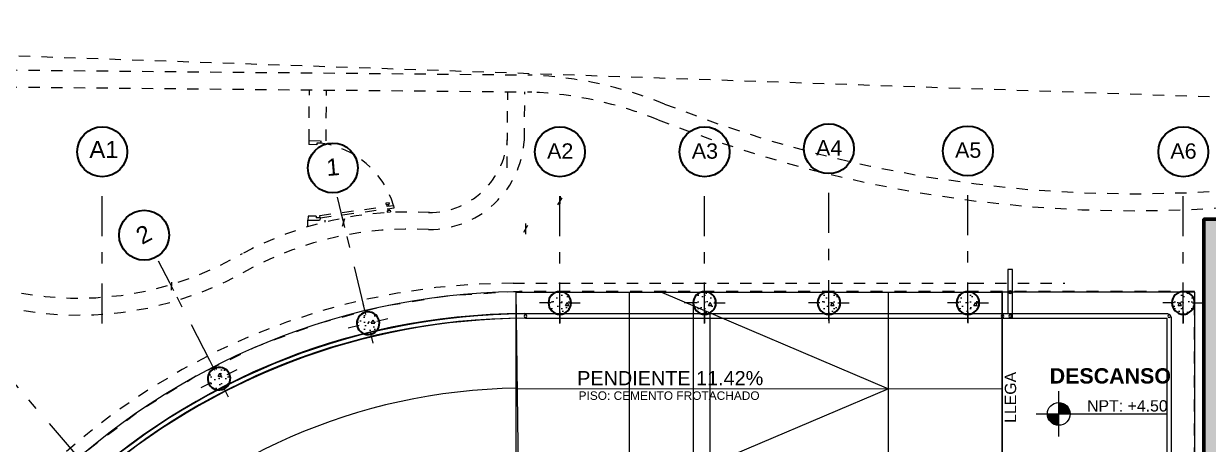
# Model space of a CAD drawing. Header units: metres. Extents: x 28 to 239, y -1 to 113.
# Drawn here: x 44.1 to 54.53, y 94.97 to 98.67 of the extents above; entities that cross this region are included whole.
import ezdxf

# ---------------------------------------------------------------- set-up
doc = ezdxf.new("R2010")
doc.units = ezdxf.units.M
for name, pattern in [('Dashed', [0.211667, 0.105833, -0.105833]), ('DASHED2', [0.375, 0.25, -0.125]), ('Dot & Dashed', [0.670278, 0.352778, -0.176389, 0, -0.141111])]:
    doc.linetypes.add(name, pattern=pattern)
for name, color, linetype, lineweight, true_color in [('Annotation - Text_Pen_No__167', 7, 'Continuous', 13, 0x6a6a6a), ('Dimensioning - General_Pen_No__167', 7, 'Continuous', 13, 0x6a6a6a), ('Interior - Furniture _Pen_No__167', 7, 'Continuous', 13, 0x6a6a6a), ('Structural - Bearing_Pen_No__167', 7, 'Continuous', 13, 0x6a6a6a), ('Structural - Bearing_Pen_No__4', 7, 'Continuous', 20, 0x029e21), ('Structural - Bearing_Pen_No__87', 7, 'Continuous', 20, 0x6a6a6a)]:
    doc.layers.add(name, color=color, linetype=linetype, lineweight=lineweight, true_color=true_color)
for name, color, linetype, lineweight in [('COLUMNAS 50', 32, 'Continuous', 70), ('Drawing & Figure_Pen_No__122', 9, 'Continuous', 13), ('Drawing & Figure_Pen_No__7', 7, 'Continuous', 35), ('GRAFO 0 BLANCO', 7, 'Continuous', 0), ('Interior - Stair & Railing_Pen_No__122', 9, 'Continuous', 13), ('Muros el', 144, 'Continuous', 60), ('Proyeccciones', 1, 'DASHED2', 18), ('Structural - Bearing_Pen_No__122', 9, 'Continuous', 13), ('Structural - Bearing_Pen_No__21', 7, 'Continuous', 35)]:
    doc.layers.add(name, color=color, linetype=linetype, lineweight=lineweight)
doc.layers.add('Dimensioning - General', color=7, linetype='Continuous')
doc.layers.add('Interior - Furniture', color=7, linetype='Continuous')
doc.styles.add('GENERATED_STYLE_1', font='arialbd.ttf')
doc.styles.add('GENERATED_STYLE_2', font='arial.ttf')
pattern_1 = [(0, (21.2387, 92.2913), (0, 0.3117692), [0.03, -0.15]), (0, (21.3287, 92.44717), (0, 0.3117692), [0.03, -0.15]), (60, (21.2387, 92.2913), (-0.27, 0.1558846), [0.03, -0.15]), (60, (21.4187, 92.2913), (-0.27, 0.1558846), [0.03, -0.15]), (120, (21.2687, 92.2913), (0.27, 0.1558846), [0.03, -0.15]), (120, (21.4487, 92.2913), (0.27, 0.1558846), [0.03, -0.15]), (0, (21.23869, 92.32129), (0, 0.06), [0, -0.06, 0, -0.09]), (45, (21.26869, 92.32129), (-0.04242641, 0.04242641), [0, -0.045, 0, -0.075])]

# ---------------------------------------------------------------- blocks, each defined once
blk = doc.blocks.new('Straight Ramp 23[11]', base_point=(27.195, 3.165))
at = {"layer": 'Interior - Furniture _Pen_No__167', "color": 251, "linetype": 'Continuous', "lineweight": 13, "true_color": 0x6a6a6a}
for p, q in [((27.195, 4.015), (27.195, 2.315)), ((27.195, 4.015), (31.479, 4.014)), ((28.195, 2.315), (28.195, 4.015)), ((28.479, 4.015), (30.479, 3.164)), ((30.479, 2.314), (30.479, 4.014)), ((31.479, 4.014), (31.479, 2.314)), ((27.195, 3.165), (31.479, 3.164)), ((30.479, 3.164), (28.479, 2.315)), ((27.195, 2.315), (31.479, 2.314))]:
    blk.add_line(p, q, dxfattribs=at)
blk = doc.blocks.new('Curved Ramp 23[46]', base_point=(27.282, -2.011))
at = {"layer": 'Interior - Furniture _Pen_No__167', "color": 251, "linetype": 'Continuous', "lineweight": 13, "true_color": 0x6a6a6a}
blk.add_line((27.22, 2.319), (27.195, 4.019), dxfattribs=at)
for radius in [6.03, 5.18]:
    blk.add_arc((27.282, -2.011), radius, 90.8286, 269.9996, dxfattribs=at)
blk = doc.blocks.new('Level Dimension_4', base_point=(10.951, 9.071))
at = {"layer": 'Dimensioning - General_Pen_No__167', "linetype": 'Continuous', "lineweight": 13, "true_color": 0x6a6a6a}
for points in [[(10.951, 9.071), (11.051, 9.071), (11.044, 9.109), (11.022, 9.142), (10.99, 9.163), (10.951, 9.171)], [(10.951, 9.071), (10.851, 9.071), (10.859, 9.033), (10.881, 9), (10.913, 8.978), (10.951, 8.971)]]:
    blk.add_hatch(color=251, dxfattribs=at).paths.add_polyline_path(points)
at = {"layer": 'Dimensioning - General_Pen_No__167', "color": 251, "linetype": 'Continuous', "lineweight": 13, "true_color": 0x6a6a6a}
for p, q in [((10.951, 8.871), (10.951, 9.271)), ((10.751, 9.071), (11.9, 9.071))]:
    blk.add_line(p, q, dxfattribs=at)
blk.add_circle((10.951, 9.071), 0.1, dxfattribs=at)
at = {"layer": 'Dimensioning - General_Pen_No__167', "color": 251, "lineweight": 13, "true_color": 0x6a6a6a, "insert": (11.201, 9.091), "char_height": 0.1, "attachment_point": 7, "style": 'GENERATED_STYLE_1'}
blk.add_mtext('\\A1;{\\pql;\\fArial|b0|i0|c0|p34;NPT: +4.50}', dxfattribs=at)
blk = doc.blocks.new('SWSW')
at = {"layer": 'Proyeccciones', "color": 165, "linetype": 'DASHED2', "lineweight": 9, "ltscale": 0.4, "true_color": 0x5e67af}
for p, q in [((-19.557, 5.008), (-13.121, 4.947)), ((-19.559, 4.858), (-13.123, 4.797)), ((-15.086, 4.368), (-15.082, 4.815)), ((-14.936, 4.366), (-14.932, 4.814)), ((-13.341, 4.128), (-13.334, 4.799)), ((-13.188, 4.377), (-13.184, 4.798)), ((-15.088, 4.368), (-14.936, 4.366)), ((-15.088, 4.368), (-15.088, 4.333)), ((-15.088, 4.347), (-15.088, 4.333)), ((-15.018, 4.332), (-15.088, 4.333)), ((-15.018, 4.346), (-15.018, 4.332)), ((-14.983, 4.346), (-15.018, 4.346)), ((-14.983, 4.367), (-14.983, 4.346)), ((-14.992, 3.708), (-14.34, 3.797)), ((-14.989, 3.688), (-14.337, 3.776)), ((-14.407, 3.82), (-14.379, 3.824)), ((-14.405, 3.806), (-14.407, 3.82)), ((-14.405, 3.806), (-14.377, 3.81)), ((-14.396, 3.789), (-14.398, 3.807)), ((-14.393, 3.769), (-14.391, 3.751)), ((-14.382, 3.791), (-14.384, 3.809)), ((-14.377, 3.81), (-14.379, 3.824)), ((-14.377, 3.753), (-14.379, 3.771)), ((-14.337, 3.776), (-14.34, 3.797)), ((-14.337, 3.776), (-14.34, 3.797)), ((-14.337, 3.776), (-14.34, 3.797)), ((-15.094, 3.703), (-15.095, 3.668)), ((-15.095, 3.609), (-15.095, 3.668)), ((-15.095, 3.668), (-14.945, 3.666)), ((-15.024, 3.702), (-15.094, 3.703)), ((-15.024, 3.702), (-15.024, 3.688)), ((-14.989, 3.688), (-15.024, 3.688)), ((-14.989, 3.688), (-14.992, 3.708)), ((-14.989, 3.688), (-14.99, 3.667)), ((-14.945, 3.649), (-14.945, 3.666)), ((-14.398, 3.75), (-14.37, 3.754)), ((-14.398, 3.75), (-14.396, 3.737)), ((-14.396, 3.737), (-14.368, 3.74)), ((-14.37, 3.754), (-14.368, 3.74))]:
    blk.add_line(p, q, dxfattribs=at)
for centre, radius, start, end in [((-13.281, 1.428), 3.522, 67.8665, 87.4073), ((-13.281, 1.428), 3.372, 67.856, 87.3613), ((-7.812, 15.123), 11.224, 248.3486, 286.9815), ((-7.812, 15.123), 11.374, 248.3453, 286.9823), ((-14.03, 4.427), 0.843, 269.8456, 2.3311), ((-14.03, 4.427), 0.693, 269.8456, 2.3311), ((-15.084, 3.577), 0.775, 16.5062, 82.5508), ((-17.118, 5.825), 2.996, 226.321, 300.5586), ((-17.118, 5.825), 2.846, 227.6162, 300.5586), ((-14.202, 0.607), 3.132, 86.7295, 118.3129), ((-14.202, 0.607), 2.982, 86.7295, 118.3129)]:
    blk.add_arc(centre, radius, start, end, dxfattribs=at)

msp = doc.modelspace()

# ---------------------------------------------------------------- hatches: boundary and pattern name
at = {"layer": 'GRAFO 0 BLANCO'}
h = msp.add_hatch(dxfattribs=at)
h.set_pattern_fill('AR-CONC', color=251, scale=0.03)
h.set_pattern_definition([(50, (-189.03864, 132.16015), (0.21517805, -0.01882564), [0.0225, -0.2475]), (355, (-189.03864, 132.16015), (-0.0416254, 0.22565764), [0.018, -0.198]), (100.451444, (-189.0207, 132.15858), (0.17355265, 0.206832), [0.01912206, -0.21034263]), (46.1842, (-189.03864, 132.22015), (0.3201724, -0.04965578), [0.03375, -0.37125]), (96.63564, (-189.01196, 132.216), (0.2803986, 0.29223558), [0.0286831, -0.31551413]), (351.18416, (-189.03864, 132.22015), (0.2803986, 0.29223558), [0.027, -0.297]), (21, (-189.00864, 132.20515), (0.17907212, -0.12078567), [0.0225, -0.2475]), (326, (-189.00864, 132.20515), (0.0729946, 0.21754501), [0.018, -0.198]), (71.451445, (-188.99372, 132.19509), (0.25206671, 0.09675935), [0.01912206, -0.21034263]), (37.5, (-189.03864, 132.16015), (0.003647957, 0.099868156), [0, -0.1956, 0, -0.201, 0, -0.19875]), (7.5, (-189.03864, 132.16015), (0.07892086, 0.118323514), [0, -0.1146, 0, -0.1911, 0, -0.07575]), (327.5, (-189.10554, 132.16015), (0.16014673, -0.006766462), [0, -0.075, 0, -0.234, 0, -0.3105]), (317.5, (-189.13554, 132.16015), (0.17495585, 0.030031495), [0, -0.0975, 0, -0.1554, 0, -0.2205])])
h.paths.add_polyline_path([(88.195, 95.988), (81.791, 95.998), (81.791, 97.379), (81.548, 97.379), (81.548, 96.497), (61.396, 96.497), (61.396, 97.829), (61.146, 97.829), (61.146, 96.949), (54.496, 96.949), (54.496, 93.269), (61.396, 93.274), (61.146, 93.519), (54.746, 93.519), (54.746, 96.699), (61.146, 96.699), (61.146, 96.097), (61.146, 93.519), (61.396, 93.274), (61.396, 96.096), (81.545, 96.095), (81.548, 95.848), (81.548, 95.848), (81.547, 94.598), (81.797, 94.598), (81.798, 95.747), (88.195, 95.738)])
h.paths.add_polyline_path([(81.797, 94.598), (81.547, 94.598), (81.546, 93.524), (81.796, 93.524)], flags=17)
h.paths.add_polyline_path([(82.898, 93.524), (81.898, 93.524), (81.898, 93.274), (82.898, 93.274)], flags=17)
h.paths.add_polyline_path([(84.873, 93.524), (83.148, 93.524), (83.148, 93.274), (84.873, 93.274)], flags=17)
h.paths.add_polyline_path([(88.445, 94.598), (88.195, 94.598), (88.195, 93.524), (85.123, 93.524), (85.123, 93.348), (88.445, 93.348)])
h.paths.add_polyline_path([(88.445, 95.737), (88.195, 95.737), (88.195, 94.848), (88.445, 94.848)])
h.paths.add_polyline_path([(88.445, 93.348), (85.123, 93.348), (85.123, 93.274), (88.445, 93.274)])
at = {"layer": 'Structural - Bearing_Pen_No__122', "linetype": 'Continuous', "lineweight": 13}
h = msp.add_hatch(dxfattribs=at)
h.set_pattern_fill('STRUCTURAL_CONCRETE', color=9, style=0, pattern_type=2)
h.set_pattern_definition(pattern_1)
h.paths.add_polyline_path([(48.72, 96.212, 0.414214), (48.82, 96.112, 0.414214), (48.92, 96.212, 0.414214), (48.82, 96.312, 0.414214)])
h = msp.add_hatch(dxfattribs=at)
h.set_pattern_fill('STRUCTURAL_CONCRETE', color=9, style=0, pattern_type=2)
h.set_pattern_definition(pattern_1)
h.paths.add_polyline_path([(49.996, 96.212, 0.414214), (50.096, 96.112, 0.414214), (50.196, 96.212, 0.414214), (50.096, 96.312, 0.414214)])
h = msp.add_hatch(dxfattribs=at)
h.set_pattern_fill('STRUCTURAL_CONCRETE', color=9, style=0, pattern_type=2)
h.set_pattern_definition(pattern_1)
h.paths.add_polyline_path([(51.091, 96.212, 0.414214), (51.191, 96.112, 0.414214), (51.291, 96.212, 0.414214), (51.191, 96.312, 0.414214)])
h = msp.add_hatch(dxfattribs=at)
h.set_pattern_fill('STRUCTURAL_CONCRETE', color=9, style=0, pattern_type=2)
h.set_pattern_definition(pattern_1)
h.paths.add_polyline_path([(52.316, 96.212, 0.414214), (52.416, 96.112, 0.414214), (52.516, 96.212, 0.414214), (52.416, 96.312, 0.414214)])
h = msp.add_hatch(dxfattribs=at)
h.set_pattern_fill('STRUCTURAL_CONCRETE', color=9, style=0, pattern_type=2)
h.set_pattern_definition(pattern_1)
h.paths.add_polyline_path([(54.214, 96.212, 0.414214), (54.314, 96.112, 0.414214), (54.414, 96.212, 0.414214), (54.314, 96.312, 0.414214)])
h = msp.add_hatch(dxfattribs=at)
h.set_pattern_fill('STRUCTURAL_CONCRETE', color=9, style=0, pattern_type=2)
h.set_pattern_definition(pattern_1)
h.paths.add_polyline_path([(47.033, 96.009, 0.414214), (47.154, 95.935, 0.414214), (47.227, 96.056, 0.414214), (47.107, 96.129, 0.414214)])
h = msp.add_hatch(dxfattribs=at)
h.set_pattern_fill('STRUCTURAL_CONCRETE', color=9, style=0, pattern_type=2)
h.set_pattern_definition(pattern_1)
h.paths.add_polyline_path([(45.728, 95.498, 0.414214), (45.863, 95.455, 0.414214), (45.906, 95.59, 0.414214), (45.772, 95.633, 0.414214)])

# ---------------------------------------------------------------- linework, layer by layer
at = {"layer": 'COLUMNAS 50', "linetype": 'Continuous'}
msp.add_line((54.5, 95.759), (54.5, 95.759), dxfattribs=at)
at = {"layer": 'Dimensioning - General_Pen_No__167', "color": 251, "linetype": 'Continuous', "lineweight": 13, "true_color": 0x6a6a6a}
for p, q in [((48.803, 97.077), (48.842, 97.138)), ((48.82, 97.061), (48.825, 97.154)), ((46.926, 96.877), (46.904, 96.968)), ((46.905, 96.888), (46.925, 96.957)), ((48.503, 96.834), (48.539, 96.896)), ((48.521, 96.818), (48.521, 96.912)), ((45.42, 96.317), (45.377, 96.401)), ((45.397, 96.323), (45.4, 96.395))]:
    msp.add_line(p, q, dxfattribs=at)
at = {"layer": 'Drawing & Figure_Pen_No__122', "color": 9, "linetype": 'Dot & Dashed', "lineweight": 13}
for p, q in [((51.191, 96.058), (51.191, 97.311)), ((52.416, 96.038), (52.416, 97.291)), ((44.788, 96.03), (44.788, 97.284)), ((48.821, 96.03), (48.821, 97.284)), ((50.096, 96.03), (50.096, 97.284)), ((54.314, 96.03), (54.314, 97.284)), ((47.093, 96.186), (46.861, 97.144)), ((45.735, 95.704), (45.284, 96.581)), ((44.553, 94.881), (43.909, 95.627))]:
    msp.add_line(p, q, dxfattribs=at)
at = {"layer": 'Drawing & Figure_Pen_No__7', "color": 7, "linetype": 'Continuous', "lineweight": 35}
for centre in [(44.788, 97.544), (48.821, 97.544), (50.096, 97.544), (51.191, 97.571), (52.416, 97.551), (54.314, 97.544), (46.82, 97.401), (45.157, 96.808)]:
    msp.add_circle(centre, 0.22, dxfattribs=at)
at = {"layer": 'Interior - Stair & Railing_Pen_No__122', "color": 9, "linetype": 'Continuous', "lineweight": 13}
for p, q in [((52.808, 96.506), (52.768, 96.506)), ((52.768, 96.506), (52.768, 96.306)), ((52.808, 96.506), (52.768, 96.506)), ((52.768, 96.506), (52.768, 96.306)), ((52.808, 96.506), (52.768, 96.506)), ((52.768, 96.506), (52.768, 96.306)), ((52.808, 96.306), (52.808, 96.506)), ((52.808, 96.306), (52.808, 96.506)), ((52.808, 96.306), (52.808, 96.506)), ((52.768, 96.306), (52.768, 96.161)), ((52.768, 96.306), (52.768, 96.161)), ((52.768, 96.306), (52.768, 96.161)), ((52.768, 96.306), (52.768, 96.165)), ((52.808, 96.306), (52.768, 96.306)), ((52.808, 96.161), (52.808, 96.306)), ((52.808, 96.161), (52.808, 96.306)), ((52.808, 96.161), (52.808, 96.306)), ((52.808, 96.165), (52.808, 96.306)), ((52.768, 96.165), (52.768, 96.148)), ((52.768, 96.161), (52.768, 96.148)), ((52.768, 96.161), (52.768, 96.148)), ((52.768, 96.161), (52.768, 96.148)), ((52.768, 96.148), (52.768, 96.145)), ((52.768, 96.148), (52.768, 96.145)), ((52.768, 96.148), (52.768, 96.145)), ((52.768, 96.148), (52.768, 96.145)), ((52.768, 96.145), (52.768, 96.122)), ((52.768, 96.145), (52.768, 96.122)), ((52.768, 96.145), (52.768, 96.122)), ((52.768, 96.145), (52.768, 96.123)), ((52.808, 96.148), (52.808, 96.165)), ((52.808, 96.148), (52.808, 96.161)), ((52.808, 96.148), (52.808, 96.161)), ((52.808, 96.148), (52.808, 96.161)), ((52.808, 96.145), (52.808, 96.148)), ((52.808, 96.145), (52.808, 96.148)), ((52.808, 96.145), (52.808, 96.148)), ((52.808, 96.145), (52.808, 96.148)), ((52.808, 96.122), (52.808, 96.145)), ((52.808, 96.122), (52.808, 96.145)), ((52.808, 96.122), (52.808, 96.145)), ((52.808, 96.121), (52.808, 96.145)), ((48.518, 96.116), (48.506, 96.116)), ((48.506, 96.116), (48.506, 96.116)), ((48.518, 96.116), (48.506, 96.116)), ((48.506, 96.116), (48.506, 96.116)), ((48.518, 96.116), (48.506, 96.116)), ((48.506, 96.116), (48.506, 96.116)), ((48.518, 96.116), (48.506, 96.116)), ((48.506, 96.116), (48.506, 96.116)), ((48.518, 96.116), (48.506, 96.116)), ((48.506, 96.116), (48.506, 96.116)), ((48.518, 96.116), (48.506, 96.116)), ((48.506, 96.116), (48.506, 96.116)), ((48.518, 96.116), (48.506, 96.116)), ((48.506, 96.116), (48.506, 96.116)), ((48.518, 96.116), (48.506, 96.116)), ((48.506, 96.116), (48.506, 96.116)), ((48.543, 96.116), (48.518, 96.116)), ((48.543, 96.116), (48.518, 96.116)), ((48.543, 96.116), (48.518, 96.116)), ((48.543, 96.116), (48.518, 96.116)), ((48.543, 96.116), (48.518, 96.116)), ((48.543, 96.116), (48.518, 96.116)), ((48.543, 96.116), (48.518, 96.116)), ((48.543, 96.116), (48.518, 96.116)), ((48.518, 96.076), (48.543, 96.076)), ((48.518, 96.076), (48.543, 96.076)), ((48.518, 96.076), (48.543, 96.076)), ((48.518, 96.076), (48.543, 96.076)), ((48.518, 96.076), (48.518, 96.076)), ((48.518, 96.076), (48.543, 96.076)), ((48.518, 96.076), (48.518, 96.076)), ((48.518, 96.076), (48.543, 96.076)), ((48.518, 96.076), (48.518, 96.076)), ((48.518, 96.076), (48.543, 96.076)), ((48.518, 96.076), (48.518, 96.076)), ((48.518, 96.076), (48.543, 96.076)), ((48.568, 96.116), (48.543, 96.116)), ((48.568, 96.116), (48.543, 96.116)), ((48.568, 96.116), (48.543, 96.116)), ((48.568, 96.116), (48.543, 96.116)), ((48.568, 96.116), (48.543, 96.116)), ((48.568, 96.116), (48.543, 96.116)), ((48.568, 96.116), (48.543, 96.116)), ((48.568, 96.116), (48.543, 96.116)), ((48.543, 96.076), (48.568, 96.076)), ((48.543, 96.076), (48.568, 96.076)), ((48.543, 96.076), (48.568, 96.076)), ((48.543, 96.076), (48.568, 96.076)), ((48.543, 96.076), (48.568, 96.076)), ((48.543, 96.076), (48.568, 96.076)), ((48.543, 96.076), (48.568, 96.076)), ((48.543, 96.076), (48.568, 96.076)), ((48.581, 96.116), (48.568, 96.116)), ((48.581, 96.116), (48.568, 96.116)), ((48.581, 96.116), (48.568, 96.116)), ((48.581, 96.116), (48.568, 96.116)), ((48.581, 96.116), (48.568, 96.116)), ((48.581, 96.116), (48.568, 96.116)), ((48.581, 96.116), (48.568, 96.116)), ((48.581, 96.116), (48.568, 96.116)), ((48.568, 96.116), (48.568, 96.116)), ((48.568, 96.076), (48.581, 96.076)), ((48.568, 96.076), (48.581, 96.076)), ((48.568, 96.076), (48.581, 96.076)), ((48.568, 96.076), (48.581, 96.076)), ((48.568, 96.076), (48.581, 96.076)), ((48.568, 96.076), (48.581, 96.076)), ((48.568, 96.076), (48.581, 96.076)), ((48.568, 96.076), (48.568, 96.076)), ((48.568, 96.076), (48.581, 96.076)), ((52.708, 96.116), (48.581, 96.116)), ((52.708, 96.116), (48.581, 96.116)), ((52.708, 96.116), (48.581, 96.116)), ((52.706, 96.116), (48.581, 96.116)), ((52.768, 96.116), (48.581, 96.116)), ((52.768, 96.116), (48.581, 96.116)), ((52.768, 96.116), (48.581, 96.116)), ((52.746, 96.116), (48.581, 96.116)), ((48.581, 96.076), (52.708, 96.076)), ((48.581, 96.076), (52.708, 96.076)), ((48.581, 96.076), (52.708, 96.076)), ((48.581, 96.076), (52.706, 96.076)), ((48.581, 96.076), (52.775, 96.076)), ((48.581, 96.076), (52.775, 96.076)), ((48.581, 96.076), (52.775, 96.076)), ((48.581, 96.076), (52.746, 96.076)), ((52.719, 96.116), (52.706, 96.116)), ((52.706, 96.076), (52.719, 96.076)), ((52.721, 96.116), (52.708, 96.116)), ((52.721, 96.116), (52.708, 96.116)), ((52.721, 96.116), (52.708, 96.116)), ((52.708, 96.076), (52.721, 96.076)), ((52.708, 96.076), (52.721, 96.076)), ((52.708, 96.076), (52.721, 96.076)), ((52.723, 96.116), (52.719, 96.116)), ((52.719, 96.076), (52.723, 96.076)), ((52.746, 96.116), (52.721, 96.116)), ((52.746, 96.116), (52.721, 96.116)), ((52.746, 96.116), (52.721, 96.116)), ((52.721, 96.076), (52.746, 96.076)), ((52.721, 96.076), (52.746, 96.076)), ((52.721, 96.076), (52.746, 96.076)), ((52.745, 96.116), (52.723, 96.116)), ((52.723, 96.076), (52.745, 96.076)), ((52.771, 96.116), (52.745, 96.116)), ((52.745, 96.076), (52.771, 96.076)), ((52.771, 96.116), (52.746, 96.116)), ((52.771, 96.116), (52.746, 96.116)), ((52.771, 96.116), (52.746, 96.116)), ((52.761, 96.116), (52.746, 96.116)), ((52.746, 96.076), (52.771, 96.076)), ((52.746, 96.076), (52.771, 96.076)), ((52.746, 96.076), (52.771, 96.076)), ((52.746, 96.076), (52.763, 96.076)), ((52.764, 96.117), (52.761, 96.116)), ((52.763, 96.076), (52.764, 96.076)), ((52.765, 96.117), (52.764, 96.117)), ((52.764, 96.076), (52.774, 96.078)), ((52.766, 96.118), (52.765, 96.117)), ((52.767, 96.119), (52.766, 96.118)), ((52.768, 96.121), (52.767, 96.119)), ((52.768, 96.123), (52.768, 96.123)), ((52.768, 96.123), (52.768, 96.121)), ((52.768, 96.122), (52.768, 96.116)), ((52.768, 96.122), (52.768, 96.116)), ((52.768, 96.122), (52.768, 96.116)), ((52.783, 96.116), (52.771, 96.116)), ((52.783, 96.116), (52.771, 96.116)), ((52.783, 96.116), (52.771, 96.116)), ((52.784, 96.116), (52.771, 96.116)), ((52.771, 96.076), (52.783, 96.076)), ((52.771, 96.076), (52.783, 96.076)), ((52.771, 96.076), (52.783, 96.076)), ((52.771, 96.076), (52.784, 96.076)), ((52.774, 96.078), (52.785, 96.082)), ((52.775, 96.076), (52.788, 96.076)), ((52.775, 96.076), (52.788, 96.076)), ((52.775, 96.076), (52.788, 96.076)), ((54.149, 96.116), (52.783, 96.116)), ((54.149, 96.116), (52.783, 96.116)), ((54.149, 96.116), (52.783, 96.116)), ((52.783, 96.076), (54.149, 96.076)), ((52.783, 96.076), (54.149, 96.076)), ((52.783, 96.076), (54.149, 96.076)), ((54.149, 96.116), (52.784, 96.116)), ((52.784, 96.076), (54.149, 96.076)), ((52.785, 96.082), (52.795, 96.09)), ((52.788, 96.076), (52.808, 96.076)), ((52.788, 96.076), (52.808, 96.076)), ((52.788, 96.076), (52.808, 96.076)), ((52.795, 96.09), (52.802, 96.099)), ((52.802, 96.099), (52.806, 96.108)), ((52.806, 96.108), (52.807, 96.11)), ((52.807, 96.11), (52.808, 96.121)), ((52.808, 96.076), (52.808, 96.122)), ((52.808, 96.076), (52.808, 96.122)), ((52.808, 96.076), (52.808, 96.122)), ((54.165, 96.116), (54.149, 96.116)), ((54.165, 96.116), (54.149, 96.116)), ((54.165, 96.116), (54.149, 96.116)), ((54.165, 96.116), (54.149, 96.116)), ((54.149, 96.076), (54.164, 96.076)), ((54.149, 96.076), (54.164, 96.076)), ((54.149, 96.076), (54.164, 96.076)), ((54.149, 96.076), (54.164, 96.076)), ((54.164, 96.076), (54.167, 96.076)), ((54.164, 96.076), (54.167, 96.076)), ((54.164, 96.076), (54.167, 96.076)), ((54.164, 96.076), (54.167, 96.076)), ((54.167, 96.116), (54.165, 96.116)), ((54.167, 96.116), (54.165, 96.116)), ((54.167, 96.116), (54.165, 96.116)), ((54.167, 96.116), (54.165, 96.116)), ((54.177, 96.115), (54.167, 96.116)), ((54.177, 96.115), (54.167, 96.116)), ((54.177, 96.115), (54.167, 96.116)), ((54.177, 96.115), (54.167, 96.116)), ((54.167, 96.076), (54.168, 96.076)), ((54.167, 96.076), (54.168, 96.076)), ((54.167, 96.076), (54.168, 96.076)), ((54.167, 96.076), (54.168, 96.076)), ((54.168, 96.076), (54.169, 96.075)), ((54.168, 96.076), (54.169, 96.075)), ((54.168, 96.076), (54.169, 96.075)), ((54.168, 96.076), (54.169, 96.075)), ((54.169, 96.075), (54.17, 96.074)), ((54.169, 96.075), (54.17, 96.074)), ((54.169, 96.075), (54.17, 96.074)), ((54.169, 96.075), (54.17, 96.074)), ((54.17, 96.074), (54.17, 96.073)), ((54.17, 96.074), (54.17, 96.073)), ((54.17, 96.074), (54.17, 96.073)), ((54.17, 96.074), (54.17, 96.073)), ((54.17, 96.073), (54.17, 96.071)), ((54.17, 96.073), (54.17, 96.071)), ((54.17, 96.073), (54.17, 96.071)), ((54.17, 96.073), (54.17, 96.071)), ((54.17, 96.071), (54.17, 96.07)), ((54.17, 96.071), (54.17, 96.07)), ((54.17, 96.071), (54.17, 96.07)), ((54.17, 96.071), (54.17, 96.07)), ((54.17, 96.07), (54.17, 96.046)), ((54.17, 96.07), (54.17, 96.046)), ((54.17, 96.07), (54.17, 96.046)), ((54.17, 96.07), (54.17, 96.046)), ((54.17, 96.046), (54.17, 96.03)), ((54.17, 96.046), (54.17, 96.03)), ((54.17, 96.046), (54.17, 96.03)), ((54.17, 96.046), (54.17, 96.03)), ((54.188, 96.111), (54.177, 96.115)), ((54.188, 96.111), (54.177, 96.115)), ((54.188, 96.111), (54.177, 96.115)), ((54.188, 96.111), (54.177, 96.115)), ((54.197, 96.103), (54.188, 96.111)), ((54.197, 96.103), (54.188, 96.111)), ((54.197, 96.103), (54.188, 96.111)), ((54.197, 96.103), (54.188, 96.111)), ((54.205, 96.094), (54.197, 96.103)), ((54.205, 96.094), (54.197, 96.103)), ((54.205, 96.094), (54.197, 96.103)), ((54.205, 96.094), (54.197, 96.103)), ((54.208, 96.086), (54.205, 96.094)), ((54.208, 96.086), (54.205, 96.094)), ((54.208, 96.086), (54.205, 96.094)), ((54.208, 96.086), (54.205, 96.094)), ((54.209, 96.083), (54.208, 96.086)), ((54.209, 96.083), (54.208, 96.086)), ((54.209, 96.083), (54.208, 96.086)), ((54.209, 96.083), (54.208, 96.086)), ((54.21, 96.073), (54.209, 96.083)), ((54.21, 96.073), (54.209, 96.083)), ((54.21, 96.073), (54.209, 96.083)), ((54.21, 96.073), (54.209, 96.083)), ((54.21, 96.046), (54.21, 96.073)), ((54.21, 96.046), (54.21, 96.073)), ((54.21, 96.046), (54.21, 96.073)), ((54.21, 96.046), (54.21, 96.073)), ((54.21, 96.03), (54.21, 96.046)), ((54.21, 96.03), (54.21, 96.046)), ((54.21, 96.03), (54.21, 96.046)), ((54.21, 96.03), (54.21, 96.046)), ((54.17, 96.03), (54.17, 94.62)), ((54.17, 96.03), (54.17, 94.62)), ((54.17, 96.03), (54.17, 94.62)), ((54.17, 96.03), (54.17, 94.62)), ((54.21, 94.62), (54.21, 96.03)), ((54.21, 94.62), (54.21, 96.03)), ((54.21, 94.62), (54.21, 96.03)), ((54.21, 94.62), (54.21, 96.03))]:
    msp.add_line(p, q, dxfattribs=at)
for points in [[(52.8, 96.306, 1), (52.776, 96.306, 1)], [(48.518, 96.084, 1), (48.518, 96.108, 1)], [(48.518, 96.084, 1), (48.518, 96.108, 1)], [(52.721, 96.084, 1), (52.721, 96.108, 1)], [(52.788, 96.084, 1), (52.788, 96.108, 1)], [(54.19, 96.084, 1), (54.19, 96.108, 1)]]:
    msp.add_lwpolyline(points, format="xyb", close=True, dxfattribs=at)
for centre, radius, start, end in [((48.519, 90.285), 5.832, 90.1289, 269.4003), ((48.519, 90.285), 5.832, 90.1289, 269.4003), ((48.519, 90.285), 5.832, 90.1289, 269.4003), ((48.519, 90.285), 5.832, 90.1289, 269.4003), ((48.545, 90.211), 5.905, 90.382, 171.9027), ((48.545, 90.211), 5.905, 90.382, 171.9027), ((48.545, 90.211), 5.905, 90.382, 171.9027), ((48.545, 90.211), 5.905, 90.382, 171.9027), ((48.519, 90.285), 5.792, 90.0061, 269.5227), ((48.519, 90.285), 5.792, 90.0061, 269.5227), ((48.519, 90.285), 5.792, 90.0061, 269.5227), ((48.519, 90.285), 5.792, 90.0061, 269.5227), ((48.545, 90.211), 5.865, 90.2612, 171.6638), ((48.545, 90.211), 5.865, 90.2612, 171.6638), ((48.545, 90.211), 5.865, 90.2612, 171.6638), ((48.545, 90.211), 5.865, 90.2612, 171.6638)]:
    msp.add_arc(centre, radius, start, end, dxfattribs=at)
at = {"layer": 'Muros el', "ltscale": 0.05}
msp.add_lwpolyline([(61.146, 96.949), (54.496, 96.949), (54.496, 93.269), (61.396, 93.269), (61.396, 96.949)], dxfattribs=at)
at = {"layer": 'Proyeccciones', "linetype": 'DASHED2', "lineweight": 9, "ltscale": 0.4}
for p, q in [((54.746, 98.02), (35.679, 98.673)), ((48.41, 96.386), (52.456, 96.386)), ((52.456, 96.386), (53.271, 96.386))]:
    msp.add_line(p, q, dxfattribs=at)
msp.add_arc((48.409, 90.419), 5.967, 89.9893, 142.0618, dxfattribs=at)
at = {"layer": 'Structural - Bearing_Pen_No__167', "color": 251, "linetype": 'Continuous', "lineweight": 13, "true_color": 0x6a6a6a}
for p, q in [((48.82, 96.292), (48.82, 96.392)), ((50.096, 96.292), (50.096, 96.392)), ((51.191, 96.292), (51.191, 96.392)), ((52.416, 96.292), (52.416, 96.392)), ((54.314, 96.292), (54.314, 96.392)), ((47.111, 96.11), (47.088, 96.207)), ((48.74, 96.212), (48.64, 96.212)), ((48.9, 96.212), (49, 96.212)), ((50.016, 96.212), (49.916, 96.212)), ((50.176, 96.212), (50.276, 96.212)), ((51.111, 96.212), (51.011, 96.212)), ((51.271, 96.212), (51.371, 96.212)), ((52.336, 96.212), (52.236, 96.212)), ((52.496, 96.212), (52.596, 96.212)), ((54.234, 96.212), (54.134, 96.212)), ((54.394, 96.212), (54.494, 96.212)), ((47.208, 96.051), (47.305, 96.074)), ((48.82, 96.132), (48.82, 96.032)), ((50.096, 96.132), (50.096, 96.032)), ((51.191, 96.132), (51.191, 96.032)), ((52.416, 96.132), (52.416, 96.032)), ((54.314, 96.132), (54.314, 96.032)), ((47.052, 96.013), (46.955, 95.99)), ((47.149, 95.954), (47.172, 95.857)), ((45.781, 95.615), (45.735, 95.704)), ((45.888, 95.581), (45.977, 95.626)), ((45.746, 95.507), (45.657, 95.462)), ((45.854, 95.473), (45.899, 95.384))]:
    msp.add_line(p, q, dxfattribs=at)
msp.add_lwpolyline([(52.716, 94.604), (54.416, 94.604), (54.416, 96.306), (52.716, 96.306)], close=True, dxfattribs=at)
for p in [(48.82, 96.212), (50.096, 96.212), (51.191, 96.212), (52.416, 96.212), (54.314, 96.212), (47.13, 96.032), (45.817, 95.544)]:
    msp.add_point(p, dxfattribs=at)
at = {"layer": 'Structural - Bearing_Pen_No__21', "color": 7, "linetype": 'Continuous', "lineweight": 35}
for points in [[(48.72, 96.212, 0.414214), (48.82, 96.112, 0.414214), (48.92, 96.212, 0.414214), (48.82, 96.312, 0.414214)], [(49.996, 96.212, 0.414214), (50.096, 96.112, 0.414214), (50.196, 96.212, 0.414214), (50.096, 96.312, 0.414214)], [(51.091, 96.212, 0.414214), (51.191, 96.112, 0.414214), (51.291, 96.212, 0.414214), (51.191, 96.312, 0.414214)], [(52.316, 96.212, 0.414214), (52.416, 96.112, 0.414214), (52.516, 96.212, 0.414214), (52.416, 96.312, 0.414214)], [(54.214, 96.212, 0.414214), (54.314, 96.112, 0.414214), (54.414, 96.212, 0.414214), (54.314, 96.312, 0.414214)], [(47.033, 96.009, 0.414214), (47.154, 95.935, 0.414214), (47.227, 96.056, 0.414214), (47.107, 96.129, 0.414214)], [(45.728, 95.498, 0.414214), (45.863, 95.455, 0.414214), (45.906, 95.59, 0.414214), (45.772, 95.633, 0.414214)]]:
    msp.add_lwpolyline(points, format="xyb", close=True, dxfattribs=at)
at = {"layer": 'Structural - Bearing_Pen_No__4', "color": 104, "linetype": 'Dashed', "lineweight": 20, "true_color": 0x029e21}
msp.add_lwpolyline([(54.414, 84.249), (54.414, 96.312), (48.466, 96.312, 0.990538), (48.466, 84.249)], format="xyb", close=True, dxfattribs=at)
at = {"layer": 'Structural - Bearing_Pen_No__87', "color": 251, "linetype": 'Continuous', "lineweight": 20, "true_color": 0x6a6a6a}
for points in [[(49.996, 96.212), (49.996, 94.606)], [(50.146, 94.606), (50.146, 96.127)]]:
    msp.add_lwpolyline(points, dxfattribs=at)

# ---------------------------------------------------------------- block references
at = {"layer": 'Dimensioning - General', "color": 251, "lineweight": 13, "true_color": 0x6a6a6a}
msp.add_blockref('Level Dimension_4', (53.216, 95.233), dxfattribs=at)
at = {"layer": 'GRAFO 0 BLANCO'}
msp.add_blockref('SWSW', (61.696, 93.274), dxfattribs=at)
at = {"layer": 'Interior - Furniture', "color": 104, "linetype": 'Continuous', "lineweight": 20, "true_color": 0x029e21}
msp.add_blockref('Straight Ramp 23[11]', (48.433, 95.456), dxfattribs=at)
at = {"layer": 'Interior - Furniture _Pen_No__167', "color": 251, "linetype": 'Continuous', "lineweight": 13, "true_color": 0x6a6a6a}
msp.add_blockref('Curved Ramp 23[46]', (48.521, 90.281), dxfattribs=at)

# ---------------------------------------------------------------- texts
at = {"layer": 'Annotation - Text_Pen_No__167', "color": 251, "linetype": 'Continuous', "lineweight": 13, "true_color": 0x6a6a6a, "attachment_point": 2}
for s, insert, char_height, style in [('\\A1;{\\pqc;\\fArial|b1|i0|c0|p34;DESCANSO}', (53.671, 95.636), 0.135, 'GENERATED_STYLE_2'), ('\\A1;{\\pqc;\\fArial|b0|i0|c0|p34;PENDIENTE 1\\fArial|b0|i0|c0|p34;1.42\\fArial|b0|i0|c0|p34;%}', (49.793, 95.611), 0.125, 'GENERATED_STYLE_1'), ('\\A1;{\\pqc;\\fArial|b0|i0|c0|p34;PISO: CEMENTO FROTACHADO}', (49.783, 95.432), 0.075, 'GENERATED_STYLE_1')]:
    msp.add_mtext(s, dxfattribs=dict(at, insert=insert, char_height=char_height, style=style))
at = {"layer": 'Annotation - Text_Pen_No__167', "color": 251, "linetype": 'Continuous', "lineweight": 13, "true_color": 0x6a6a6a, "insert": (52.741, 95.379), "char_height": 0.1, "attachment_point": 2, "rotation": 90, "style": 'GENERATED_STYLE_1'}
msp.add_mtext('\\A1;{\\pqc;\\fArial|b0|i0|c0|p34;LLEGA}', dxfattribs=at)
at = {"layer": 'Drawing & Figure_Pen_No__7', "color": 7, "linetype": 'Continuous', "lineweight": 35, "attachment_point": 7, "style": 'GENERATED_STYLE_1'}
for s, insert, char_height, rotation in [('\\A1;{\\pql;\\fArial|b0|i0|c0|p34;A1}', (44.675, 97.49), 0.15, 359.7107), ('\\A1;{\\pql;\\fArial|b0|i0|c0|p34;A2}', (48.708, 97.484), 0.135, 359.7107), ('\\A1;{\\pql;\\fArial|b0|i0|c0|p34;A3}', (49.983, 97.482), 0.135, 359.7107), ('\\A1;{\\pql;\\fArial|b0|i0|c0|p34;A4}', (51.078, 97.512), 0.135, 359.7107), ('\\A1;{\\pql;\\fArial|b0|i0|c0|p34;A5}', (52.303, 97.49), 0.135, 359.7107), ('\\A1;{\\pql;\\fArial|b0|i0|c0|p34;A6}', (54.2, 97.482), 0.135, 359.7107), ('\\A1;{\\pql;\\fArial|b0|i0|c0|p34;1}', (46.769, 97.33), 0.15, 4.8164), ('\\A1;{\\pql;\\fArial|b0|i0|c0|p34;2}', (45.138, 96.722), 0.15, 28.1828)]:
    msp.add_mtext(s, dxfattribs=dict(at, insert=insert, char_height=char_height, rotation=rotation))

doc.saveas('drawing.dxf')
